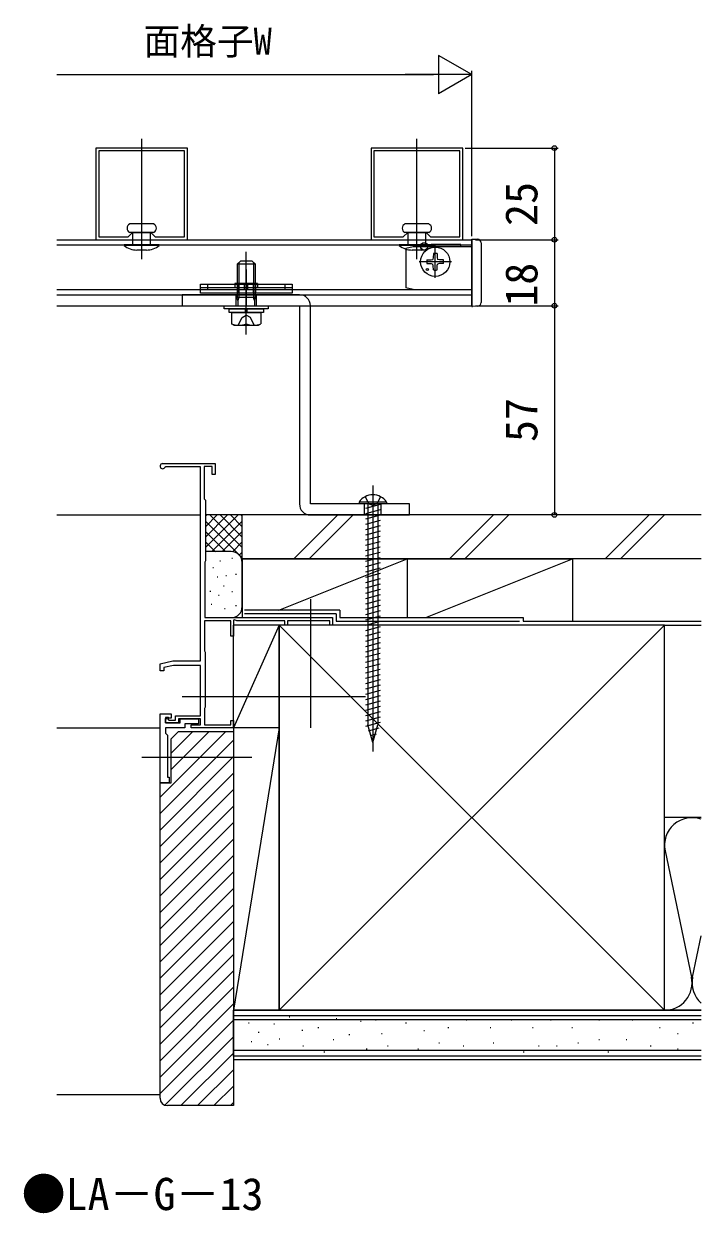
# Model space of a CAD drawing. Units: millimetres, scale not verified. Extents: x -525 to 525, y -783 to 778.
# Drawn here: x -234 to -49.4, y -318 to 6.2 of the extents above; entities that cross this region are included whole.
import ezdxf
from ezdxf.enums import TextEntityAlignment as Align

# ---------------------------------------------------------------- set-up
doc = ezdxf.new("R2010")
doc.units = ezdxf.units.MM
doc.header["$LTSCALE"] = 4
doc.header["$PDMODE"] = 32
doc.header["$PDSIZE"] = 2
for name, color, linetype in [('0-1_USER1', 3, 'Continuous'), ('0-2_YKK_11', 7, 'Continuous'), ('0-3_YKK_11E', 7, 'Continuous'), ('0-4_YKK_12', 2, 'Continuous'), ('0-5_YKK_13', 4, 'Continuous'), ('0-7_YKK_D', 6, 'Continuous'), ('0-9_YSS_K', 3, 'Continuous')]:
    doc.layers.add(name, color=color, linetype=linetype)
doc.styles.add('ＭＳ ゴシック', font='')
doc.styles.get('ＭＳ ゴシック').set_extended_font_data('MS Gothic')

msp = doc.modelspace()

# ---------------------------------------------------------------- linework, layer by layer
at = {"layer": '0-2_YKK_11'}
for points in [[(-189.404, -52.7), (-189.404, -27.7), (-214.402, -27.7), (-214.402, -52.7)], [(-190.204, -51.9), (-190.204, -28.5), (-213.602, -28.5), (-213.602, -51.9), (-205.602, -51.9), (-204.402, -50.7), (-199.402, -50.7), (-198.202, -51.9)], [(-114.404, -52.7), (-114.404, -27.7), (-139.402, -27.7), (-139.402, -52.7)], [(-115.204, -51.9), (-115.204, -28.5), (-138.602, -28.5), (-138.602, -51.9), (-130.602, -51.9), (-129.402, -50.7), (-124.402, -50.7), (-123.202, -51.9)]]:
    msp.add_lwpolyline(points, close=True, dxfattribs=at)
at = {"layer": '0-3_YKK_11E'}
for points in [[(-196.203, -113.7), (-181.903, -113.7), (-181.903, -116.7), (-182.703, -116.7), (-182.703, -114.5), (-184.903, -114.5), (-184.903, -123.3), (-184.703, -123.5), (-184.503, -123.7), (-184.503, -140.2), (-184.603, -140.373), (-184.703, -140.546), (-184.703, -155.7), (-149.903, -155.7), (-149.903, -157.7), (-150.603, -157.7), (-150.603, -156.6), (-162.203, -156.6), (-162.203, -157.7), (-162.903, -157.7), (-162.903, -156.6), (-176.003, -156.6), (-176.603, -156.254), (-176.903, -156.427), (-176.903, -160.7), (-177.603, -160.7), (-177.603, -156.6), (-184.803, -156.6), (-184.803, -164.754), (-184.703, -164.927), (-184.603, -165.1), (-184.603, -180.1), (-184.703, -180.273), (-184.803, -180.446), (-184.803, -184.9), (-177.603, -184.9), (-177.603, -183.7), (-176.903, -183.7), (-176.903, -185.7), (-188.403, -185.7)], [(-185.903, -167.5), (-185.903, -114.6), (-195.337, -114.6), (-195.596, -114.75)], [(-188.403, -185.7), (-188.403, -184.9), (-185.903, -184.9), (-185.903, -183.3), (-191.903, -183.3), (-191.903, -184.4), (-195.403, -184.4), (-195.403, -183.2), (-194.903, -183.2), (-194.503, -183.6), (-192.703, -183.6), (-192.703, -182.5), (-185.903, -182.5), (-185.903, -168.7), (-193.267, -168.7), (-195.903, -169.302), (-195.903, -170.2), (-196.903, -170.2), (-196.903, -168.3), (-193.403, -167.5), (-185.903, -167.5)]]:
    msp.add_lwpolyline(points, dxfattribs=at)
msp.add_lwpolyline([(-196.903, -200.7), (-196.903, -181.9), (-193.903, -181.9), (-193.903, -183.1), (-194.403, -183.1), (-194.603, -182.9), (-195.403, -182.9), (-195.403, -184.4), (-191.403, -184.4), (-191.403, -183.3), (-186.403, -183.3), (-186.403, -184.6), (-190.103, -184.6), (-190.103, -185.7), (-195.403, -185.7), (-195.403, -187.2), (-194.903, -187.7), (-194.903, -199.2), (-194.403, -199.2), (-194.403, -200.7)], close=True, dxfattribs=at)
msp.add_arc((-196.203, -114.4), 0.7, 90.00001, 330, dxfattribs=at)
at = {"layer": '0-4_YKK_12'}
for p, q in [((-201.903, -55.2), (-201.903, -25.2)), ((-126.903, -55.2), (-126.903, -25.2)), ((-201.903, -58), (-201.903, -45.9)), ((-126.903, -58), (-126.903, -45.9)), ((-225, -52.7), (-111.903, -52.7)), ((-225, -54.1), (-111.903, -54.1)), ((-121.903, -63.1), (-121.903, -54.3)), ((-111.903, -52.7), (-111.903, -70.7)), ((-173.403, -60.8), (-173.403, -70.8)), ((-117.503, -58.7), (-126.303, -58.7)), ((-225, -66.3), (-111.903, -66.3)), ((-225, -67.7), (-111.903, -67.7)), ((-225, -70.7), (-111.903, -70.7)), ((-194.403, -199.4), (-194.403, -199.7))]:
    msp.add_line(p, q, dxfattribs=at)
at = {"layer": '0-5_YKK_13'}
for p, q in [((-198.662, -48.4), (-205.143, -48.4)), ((-123.662, -48.4), (-130.143, -48.4)), ((-198.662, -50.7), (-205.143, -50.7)), ((-204.303, -54.1), (-204.303, -50.7)), ((-199.503, -54.1), (-199.503, -50.7)), ((-123.662, -50.7), (-130.143, -50.7)), ((-129.303, -54.1), (-129.303, -50.7)), ((-124.503, -54.1), (-124.503, -50.7)), ((-206.703, -54.1), (-206.703, -54.3)), ((-197.103, -54.1), (-206.703, -54.1)), ((-197.103, -54.3), (-206.703, -54.3)), ((-197.103, -54.1), (-197.103, -54.3)), ((-131.703, -54.1), (-131.703, -54.3)), ((-122.103, -54.1), (-131.703, -54.1)), ((-122.103, -54.3), (-131.703, -54.3)), ((-129.903, -55), (-127.903, -54.5)), ((-129.903, -55), (-129.903, -65.8)), ((-127.903, -54.5), (-111.903, -54.5)), ((-114.903, -54), (-122.903, -54)), ((-122.103, -54.1), (-122.103, -54.3)), ((-114.903, -54.5), (-114.903, -54)), ((-111.903, -52.5), (-111.748, -52.5)), ((-111.903, -52.5), (-110.35, -52.581)), ((-111.903, -53.499), (-111.903, -52.5)), ((-111.903, -69.901), (-111.903, -53.499)), ((-109.403, -53.58), (-109.403, -69.82)), ((-200.603, -55.5), (-203.203, -55.5)), ((-173.403, -78.5), (-173.403, -56)), ((-125.603, -55.5), (-128.203, -55.5)), ((-124.148, -58.2), (-123.04, -58.181)), ((-123.04, -58.181), (-122.522, -58.08)), ((-122.422, -57.563), (-122.522, -58.08)), ((-122.403, -56.455), (-122.422, -57.563)), ((-121.403, -56.455), (-121.383, -57.563)), ((-121.383, -57.563), (-121.283, -58.08)), ((-120.766, -58.181), (-121.283, -58.08)), ((-119.658, -58.2), (-120.766, -58.181)), ((-175.003, -58.5), (-175.903, -59.4)), ((-175.903, -59.4), (-175.903, -68.4)), ((-170.903, -59.4), (-175.903, -59.4)), ((-175.417, -58.914), (-175.417, -68.4)), ((-171.803, -58.5), (-175.003, -58.5)), ((-171.803, -58.5), (-170.903, -59.4)), ((-171.389, -58.914), (-171.389, -68.4)), ((-170.903, -68.4), (-170.903, -59.4)), ((-124.148, -59.2), (-123.04, -59.219)), ((-123.04, -59.219), (-122.522, -59.32)), ((-122.422, -59.837), (-122.522, -59.32)), ((-122.403, -60.945), (-122.422, -59.837)), ((-121.403, -60.945), (-121.383, -59.837)), ((-121.383, -59.837), (-121.283, -59.32)), ((-120.766, -59.219), (-121.283, -59.32)), ((-119.658, -59.2), (-120.766, -59.219)), ((-183.903, -66.3), (-183.903, -64.8)), ((-170.303, -64.6), (-176.503, -64.6)), ((-175.903, -64.6), (-175.903, -67.3)), ((-175.403, -67.3), (-175.403, -64.6)), ((-173.861, -66.3), (-173.861, -64.8)), ((-172.944, -66.3), (-172.944, -64.8)), ((-171.403, -67.3), (-171.403, -64.6)), ((-170.903, -64.6), (-170.903, -67.3)), ((-162.903, -64.8), (-162.903, -66.3)), ((-160.903, -65.8), (-185.903, -65.8)), ((-185.903, -66.3), (-160.903, -66.3)), ((-176.153, -70.7), (-176.153, -67.7)), ((-170.653, -70.7), (-170.653, -67.7)), ((-127.903, -66.3), (-129.903, -65.8)), ((-127.903, -66.3), (-111.903, -66.3)), ((-170.903, -68.4), (-175.903, -68.4)), ((-175.66, -69.242), (-175.903, -68.4)), ((-175.417, -68.4), (-175.66, -69.242)), ((-175.66, -69.242), (-175.66, -70.7)), ((-171.146, -69.242), (-171.389, -68.4)), ((-171.146, -69.242), (-170.903, -68.4)), ((-171.146, -69.242), (-171.146, -70.7)), ((-111.903, -70.9), (-111.753, -70.9)), ((-173.603, -72.5), (-178.103, -72.5)), ((-177.403, -72.5), (-177.403, -75.643)), ((-177.403, -72.5), (-169.403, -72.5)), ((-173.603, -72.5), (-173.603, -71.5)), ((-173.203, -71.5), (-173.203, -72.5)), ((-169.403, -72.5), (-169.403, -75.643)), ((-176.784, -76), (-177.403, -75.643)), ((-176.784, -76), (-170.021, -76)), ((-170.021, -76), (-169.403, -75.643)), ((-138.903, -119.7), (-138.903, -192.2)), ((-135.153, -124.7), (-142.653, -124.7)), ((-141.153, -127.7), (-141.153, -124.7)), ((-136.903, -124.855), (-140.903, -125.927)), ((-136.903, -126.305), (-140.903, -127.376)), ((-140.303, -124.7), (-140.303, -184.872)), ((-137.503, -124.7), (-137.503, -184.872)), ((-136.653, -127.7), (-136.653, -124.7)), ((-135.153, -124.191), (-135.153, -124.7)), ((-128.903, -127.7), (-128.903, -124.7)), ((-155.903, -127.7), (-128.903, -127.7)), ((-136.903, -127.754), (-140.903, -128.826)), ((-136.903, -129.203), (-140.903, -130.275)), ((-136.903, -130.653), (-140.903, -131.725)), ((-136.903, -132.102), (-140.903, -133.174)), ((-136.903, -133.552), (-140.903, -134.623)), ((-136.903, -135.001), (-140.903, -136.073)), ((-136.903, -136.45), (-140.903, -137.522)), ((-136.903, -137.9), (-140.903, -138.972)), ((-136.903, -139.349), (-140.903, -140.421)), ((-136.903, -140.798), (-140.903, -141.87)), ((-136.903, -142.248), (-140.903, -143.32)), ((-136.903, -143.697), (-140.903, -144.769)), ((-136.903, -145.147), (-140.903, -146.218)), ((-136.903, -146.596), (-140.903, -147.668)), ((-136.903, -148.045), (-140.903, -149.117)), ((-155.903, -150.7), (-155.903, -185.7)), ((-136.903, -149.495), (-140.903, -150.567)), ((-136.903, -150.944), (-140.903, -152.016)), ((-136.903, -152.394), (-140.903, -153.465)), ((-136.903, -153.843), (-140.903, -154.915)), ((-136.903, -155.292), (-140.903, -156.364)), ((-136.903, -156.742), (-140.903, -157.814)), ((-136.903, -158.191), (-140.903, -159.263)), ((-136.903, -159.641), (-140.903, -160.712)), ((-136.903, -161.09), (-140.903, -162.162)), ((-136.903, -162.539), (-140.903, -163.611)), ((-136.903, -163.989), (-140.903, -165.06)), ((-136.903, -165.438), (-140.903, -166.51)), ((-136.903, -166.887), (-140.903, -167.959)), ((-136.903, -168.337), (-140.903, -169.409)), ((-136.903, -169.786), (-140.903, -170.858)), ((-136.903, -171.236), (-140.903, -172.307)), ((-136.903, -172.685), (-140.903, -173.757)), ((-136.903, -174.134), (-140.903, -175.206)), ((-190.903, -177.2), (-140.903, -177.2)), ((-136.903, -175.584), (-140.903, -176.656)), ((-136.903, -177.033), (-140.903, -178.105)), ((-136.903, -178.483), (-140.903, -179.554)), ((-136.903, -179.932), (-140.903, -181.004)), ((-136.903, -181.381), (-140.903, -182.453)), ((-136.903, -182.831), (-140.903, -183.902)), ((-136.903, -184.28), (-140.903, -185.352)), ((-138.903, -189.7), (-140.303, -184.872)), ((-137.302, -185.837), (-140.183, -186.608)), ((-137.978, -187.467), (-139.643, -187.913)), ((-138.903, -189.7), (-137.503, -184.872)), ((-138.653, -189.097), (-139.102, -189.218)), ((-201.903, -193.7), (-171.903, -193.7))]:
    msp.add_line(p, q, dxfattribs=at)
for points in [[(-122.903, -54), (-122.927, -54.006), (-123, -54.025), (-123.121, -54.055), (-123.285, -54.096), (-123.488, -54.146), (-123.727, -54.206), (-123.995, -54.273), (-124.285, -54.346), (-124.59, -54.422), (-124.903, -54.5)], [(-176.503, -64.6), (-176.503, -64.8), (-176.503, -65.8)], [(-170.303, -64.6), (-170.303, -64.8), (-170.303, -65.8)], [(-158.903, -67.7), (-190.903, -67.7), (-190.903, -70.7), (-158.903, -70.7), (-158.903, -124.7)], [(-128.903, -124.7), (-155.903, -124.7), (-155.903, -70.7)], [(-110.35, -70.819), (-111.903, -70.9), (-111.903, -69.901)], [(-178.103, -72.5), (-178.103, -71.5), (-173.603, -71.5)], [(-175.603, -76), (-174.553, -73.847), (-173.403, -73.236)], [(-171.203, -76), (-172.253, -73.847), (-173.403, -73.236)], [(-173.203, -71.5), (-168.703, -71.5), (-168.703, -72.5), (-173.203, -72.5)], [(-140.953, -122.691), (-140.048, -124.546), (-138.903, -125.155)], [(-136.853, -122.691), (-137.758, -124.546), (-138.903, -125.155)], [(-135.153, -124.191), (-142.653, -124.191), (-142.653, -124.7)]]:
    msp.add_lwpolyline(points, dxfattribs=at)
for points in [[(-185.903, -64.8), (-160.903, -64.8), (-160.903, -67.3), (-185.903, -67.3)], [(-179.403, -71.5), (-179.403, -70.7), (-167.403, -70.7), (-167.403, -71.5)]]:
    msp.add_lwpolyline(points, close=True, dxfattribs=at)
for centre, radius in [((-121.903, -58.7), 4), ((-124.024, -60.821), 0.3)]:
    msp.add_circle(centre, radius, dxfattribs=at)
for centre, radius, start, end in [((-204.652, -49.55), 1.25, 113.09233, 246.90767), ((-199.153, -49.55), 1.25, 293.09233, 66.90767), ((-129.652, -49.55), 1.25, 113.09233, 246.90767), ((-124.153, -49.55), 1.25, 293.09233, 66.90767), ((-203.203, -49.796), 5.704, 232.15071, 270), ((-200.603, -49.796), 5.704, 270, 307.84929), ((-128.203, -49.796), 5.704, 232.15071, 270), ((-125.603, -49.796), 5.704, 270, 307.84929), ((-110.403, -53.58), 1, 0, 87), ((-121.903, -58.7), 2.3, 167.44414, 192.55586), ((-121.903, -58.7), 2.3, 77.44414, 102.55586), ((-121.903, -58.7), 2.3, 347.44414, 12.55586), ((-121.903, -58.7), 2.3, 257.44414, 282.55586), ((-158.903, -70.7), 3, 0, 90), ((-110.403, -69.82), 1, 273, 0), ((-175.403, -70.053), 5.947, 250.34714, 289.65286), ((-171.403, -70.053), 5.947, 250.34714, 289.65286), ((-138.903, -126.727), 4.527, 34.06671, 145.93329), ((-155.903, -124.7), 3, 180, 270)]:
    msp.add_arc(centre, radius, start, end, dxfattribs=at)
msp.add_point((-124.903, -54.5), dxfattribs=at)
at = {"layer": '0-7_YKK_D'}
for p, q in [((-111.903, -7.7), (-120.996, -2.45)), ((-120.996, -2.45), (-120.996, -12.95)), ((-225, -7.7), (-122.403, -7.7)), ((-111.903, -7.7), (-130.089, -7.7)), ((-111.903, -7.7), (-120.996, -12.95)), ((-111.903, -51.7), (-111.903, -6.7)), ((-113.704, -27.7), (-88.403, -27.7)), ((-89.403, -27.7), (-89.403, -52.7)), ((-110.903, -52.7), (-88.403, -52.7)), ((-110.903, -52.7), (-88.403, -52.7)), ((-89.403, -52.7), (-89.403, -70.7)), ((-110.903, -70.7), (-88.403, -70.7)), ((-110.903, -70.7), (-88.403, -70.7)), ((-89.403, -70.7), (-89.403, -127.7))]:
    msp.add_line(p, q, dxfattribs=at)
for centre in [(-89.403, -27.7), (-89.403, -52.7), (-89.403, -52.7), (-89.403, -70.7), (-89.403, -70.7), (-89.403, -127.7)]:
    msp.add_circle(centre, 0.637, dxfattribs=at)
at = {"layer": '0-9_YSS_K'}
for p, q in [((-225, -127.7), (-185.903, -127.7)), ((-174.503, -127.7), (-184.503, -127.7)), ((-184.503, -136.558), (-175.645, -127.7)), ((-184.503, -133.729), (-178.473, -127.7)), ((-184.503, -130.901), (-181.302, -127.7)), ((-184.503, -128.073), (-184.13, -127.7)), ((-184.503, -129.386), (-174.503, -139.386)), ((-183.36, -127.7), (-174.503, -136.558)), ((-182.816, -137.7), (-174.503, -129.386)), ((-180.532, -127.7), (-174.503, -133.729)), ((-177.704, -127.7), (-174.503, -130.901)), ((-174.875, -127.7), (-174.503, -128.073)), ((-174.503, -140.7), (-174.503, -127.7)), ((-49.403, -127.7), (-174.503, -127.7)), ((-160.46, -139.7), (-148.46, -127.7)), ((-144.218, -127.7), (-156.218, -139.7)), ((-118.034, -139.7), (-106.034, -127.7)), ((-113.791, -139.7), (-101.791, -127.7)), ((-75.608, -139.7), (-63.608, -127.7)), ((-71.365, -139.7), (-59.365, -127.7)), ((-184.503, -132.215), (-179.017, -137.7)), ((-179.988, -137.7), (-174.503, -132.215)), ((-184.503, -135.043), (-181.828, -137.718)), ((-177.177, -137.718), (-174.503, -135.043)), ((-177.503, -137.7), (-184.503, -137.7)), ((-175.297, -138.666), (-174.503, -137.872)), ((-182.502, -142.026), (-182.302, -142.026)), ((-180.646, -140.195), (-180.446, -140.195)), ((-177.308, -139.528), (-177.108, -139.528)), ((-174.503, -139.7), (-174.503, -155.7)), ((-174.503, -139.7), (-129.503, -139.7)), ((-174.503, -152.7), (-174.503, -140.7)), ((-164.503, -153.7), (-129.503, -139.7)), ((-129.503, -139.7), (-129.503, -155.7)), ((-129.503, -139.7), (-129.503, -155.7)), ((-129.503, -139.7), (-84.503, -139.7)), ((-124.503, -155.7), (-84.503, -139.7)), ((-84.503, -139.7), (-84.503, -156.7)), ((-181.313, -144.535), (-181.113, -144.535)), ((-178.977, -144.201), (-178.777, -144.201)), ((-176.306, -143.867), (-176.106, -143.867)), ((-183.286, -148.455), (-183.086, -148.455)), ((-179.58, -146.994), (-179.38, -146.994)), ((-177.308, -148.541), (-177.108, -148.541)), ((-182.982, -152.049), (-182.782, -152.049)), ((-180.98, -149.542), (-180.78, -149.542)), ((-179.31, -153.214), (-179.111, -153.214)), ((-176.306, -152.383), (-176.106, -152.383)), ((-147.903, -153.7), (-173.903, -153.7)), ((-148.903, -154.7), (-173.903, -154.7)), ((-164.403, -157.7), (-176.903, -157.7)), ((-176.903, -185.7), (-176.903, -157.7)), ((-164.403, -157.7), (-176.903, -185.7)), ((-129.503, -157.7), (-174.503, -157.7)), ((-164.403, -185.7), (-164.403, -157.7)), ((-164.403, -262.7), (-59.403, -157.7)), ((-164.403, -157.7), (-59.403, -262.7)), ((-84.503, -157.7), (-129.503, -157.7)), ((-97.903, -155.7), (-97.903, -156.7)), ((-97.903, -156.7), (-49.403, -156.7)), ((-59.403, -157.7), (-49.403, -157.7)), ((-225, -185.7), (-196.903, -185.7)), ((-196.903, -204.6), (-179.003, -186.7)), ((-193.903, -192.62), (-187.983, -186.7)), ((-193.903, -197.11), (-183.493, -186.7)), ((-164.403, -185.7), (-176.903, -185.7)), ((-164.403, -185.7), (-176.903, -262.7)), ((-164.403, -262.7), (-164.403, -185.7)), ((-196.903, -209.09), (-176.903, -189.09)), ((-196.903, -213.58), (-176.903, -193.58)), ((-196.903, -218.071), (-176.903, -198.071)), ((-196.903, -222.561), (-176.903, -202.561)), ((-196.903, -227.051), (-176.903, -207.051)), ((-49.403, -210.2), (-59.403, -210.2)), ((-196.903, -231.541), (-176.903, -211.541)), ((-196.903, -236.031), (-176.903, -216.031)), ((-59.245, -219.232), (-52.061, -253.668)), ((-196.903, -240.521), (-176.903, -220.521)), ((-196.903, -245.011), (-176.903, -225.011)), ((-196.903, -249.501), (-176.903, -229.501)), ((-196.903, -253.992), (-176.903, -233.992)), ((-196.903, -258.482), (-176.903, -238.482)), ((-196.903, -262.972), (-176.903, -242.972)), ((-51.745, -253.668), (-49.403, -242.442)), ((-196.903, -267.462), (-176.903, -247.462)), ((-196.903, -271.952), (-176.903, -251.952)), ((-196.903, -276.442), (-176.903, -256.442)), ((-196.903, -280.932), (-176.903, -260.932)), ((-196.903, -285.423), (-176.903, -265.423)), ((-49.403, -262.7), (-176.903, -262.7)), ((-176.903, -275.2), (-176.903, -262.7)), ((-49.403, -264.2), (-176.903, -264.2)), ((-176.903, -265.2), (-49.403, -265.2)), ((-161.719, -264.53), (-161.519, -264.53)), ((-148.922, -264.919), (-148.722, -264.919)), ((-142.295, -265.699), (-142.095, -265.699)), ((-138.204, -265.266), (-138.004, -265.266)), ((-113.48, -265.266), (-113.28, -265.266)), ((-101.186, -265.266), (-100.986, -265.266)), ((-90.472, -265.266), (-90.272, -265.266)), ((-77.285, -265.266), (-77.085, -265.266)), ((-68.219, -265.266), (-68.019, -265.266)), ((-59.403, -262.7), (-49.403, -262.7)), ((-172.787, -266.148), (-172.587, -266.148)), ((-170.111, -268.68), (-169.911, -268.68)), ((-165.91, -266.439), (-165.71, -266.439)), ((-158.211, -268.148), (-158.011, -268.148)), ((-153.863, -267.414), (-153.663, -267.414)), ((-136.556, -269.062), (-136.356, -269.062)), ((-129.963, -266.09), (-129.763, -266.09)), ((-125.018, -268.238), (-124.818, -268.238)), ((-118.425, -267.414), (-118.225, -267.414)), ((-106.955, -267.414), (-106.755, -267.414)), ((-95.417, -267.414), (-95.217, -267.414)), ((-84.703, -267.414), (-84.503, -267.414)), ((-60.802, -267.414), (-60.602, -267.414)), ((-55.857, -269.062), (-55.657, -269.062)), ((-51.736, -266.09), (-51.536, -266.09)), ((-195.575, -288.584), (-176.903, -269.913)), ((-172.072, -271.2), (-171.872, -271.2)), ((-167.59, -272.041), (-167.39, -272.041)), ((-164.448, -270.487), (-164.248, -270.487)), ((-149.743, -270.711), (-149.543, -270.711)), ((-145.414, -269.317), (-145.214, -269.317)), ((-120.897, -271.535), (-120.697, -271.535)), ((-106.131, -271.535), (-105.931, -271.535)), ((-83.054, -271.535), (-82.854, -271.535)), ((-77.285, -270.711), (-77.085, -270.711)), ((-69.868, -270.711), (-69.668, -270.711)), ((-191.2, -288.7), (-176.903, -274.403)), ((-49.403, -273.7), (-176.903, -273.7)), ((-49.403, -275.2), (-176.903, -275.2)), ((-160.94, -273.605), (-160.74, -273.605)), ((-157.984, -272.359), (-157.784, -272.359)), ((-152.215, -274.007), (-152.015, -274.007)), ((-145.603, -273.605), (-145.403, -273.605)), ((-140.677, -273.183), (-140.477, -273.183)), ((-134.908, -272.359), (-134.708, -272.359)), ((-126.666, -273.183), (-126.466, -273.183)), ((-114.304, -272.359), (-114.104, -272.359)), ((-97.889, -274.007), (-97.689, -274.007)), ((-93.768, -272.359), (-93.568, -272.359)), ((-88.823, -272.359), (-88.623, -272.359)), ((-74.813, -274.007), (-74.613, -274.007)), ((-63.274, -272.359), (-63.074, -272.359)), ((-55.857, -273.183), (-55.657, -273.183)), ((-49.403, -276.2), (-176.903, -276.2)), ((-186.71, -288.7), (-176.903, -278.893)), ((-182.22, -288.7), (-176.903, -283.383)), ((-225, -285.7), (-196.903, -285.7)), ((-177.73, -288.7), (-176.903, -287.873))]:
    msp.add_line(p, q, dxfattribs=at)
for points in [[(-49.403, -139.7), (-174.503, -139.7), (-174.503, -127.7)], [(-148.903, -154.7), (-148.903, -156.7), (-98.903, -156.7)], [(-147.903, -153.7), (-147.903, -155.7), (-97.903, -155.7)], [(-196.903, -286.7), (-196.903, -200.7), (-193.903, -200.7), (-193.903, -188.7), (-191.903, -186.7), (-176.903, -186.7)], [(-176.903, -186.7), (-176.903, -288.7), (-194.903, -288.7)], [(-164.403, -185.7), (-176.903, -185.7), (-176.903, -262.7), (-164.403, -262.7)]]:
    msp.add_lwpolyline(points, dxfattribs=at)
msp.add_lwpolyline([(-59.403, -262.7), (-59.403, -157.7), (-164.403, -157.7), (-164.403, -262.7)], close=True, dxfattribs=at)
for centre, radius, start, end in [((-177.503, -140.7), 3, 0, 90), ((-177.503, -152.7), 3, 270, 0), ((-51.903, -217.7), 7.5, 70.52868, 191.78353), ((-59.403, -255.2), 7.5, 270, 11.78353), ((-44.403, -255.2), 7.5, 168.21646, 228.18984), ((-194.903, -286.7), 2, 180.00002, 270)]:
    msp.add_arc(centre, radius, start, end, dxfattribs=at)

# ---------------------------------------------------------------- texts
at = {"layer": '0-1_USER1', "style": 'ＭＳ ゴシック'}
msp.add_text('●LA－G－13', height=8.798, dxfattribs=at).set_placement((-234.636, -319.814), align=Align.BOTTOM_LEFT)
at = {"layer": '0-7_YKK_D', "style": 'ＭＳ ゴシック'}
msp.add_text('面格子W', height=7.331, dxfattribs=at).set_placement((-201.4, -4.45), align=Align.BOTTOM_LEFT)
for s, p in [('25', (-91.403, -48.927)), ('18', (-91.403, -70.939)), ('57', (-91.403, -107.825))]:
    msp.add_text(s, height=8.798, rotation=90, dxfattribs=at).set_placement(p, align=Align.BOTTOM_LEFT)

doc.saveas('drawing.dxf')
